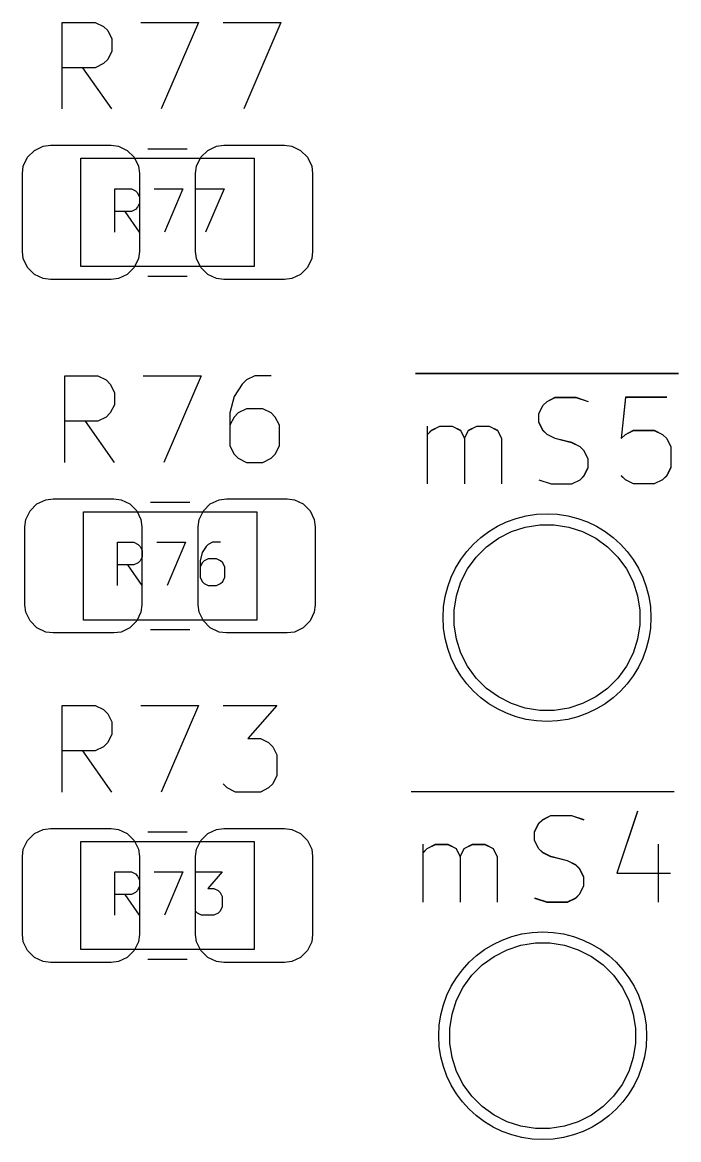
# Model space of a CAD drawing. Header units: millimetres. Extents: x 132 to 276, y -210 to -42.
# Drawn here: x 195.33 to 202.91, y -132.89 to -119.98 of the extents above; entities that cross this region are included whole.
import ezdxf

# ---------------------------------------------------------------- set-up
doc = ezdxf.new("R2010")
doc.units = ezdxf.units.MM
for name, color, linetype in [('BLACK', 7, 'CONTINUOUS'), ('GRAY3', 9, 'CONTINUOUS'), ('LYELLOW', 51, 'CONTINUOUS')]:
    doc.layers.add(name, color=color, linetype=linetype)

msp = doc.modelspace()

# ---------------------------------------------------------------- linework, layer by layer
at = {"layer": 'BLACK', "linetype": 'CONTINUOUS'}
for p, q in [((195.473587, -121.463775), (195.575883, -121.416074)), ((195.575883, -121.416074), (195.66, -121.405001)), ((195.66, -121.405001), (196.360001, -121.405)), ((196.360001, -121.405), (196.444117, -121.416074)), ((196.444117, -121.416074), (196.546413, -121.463775)), ((197.473587, -121.463775), (197.575883, -121.416074)), ((197.575883, -121.416074), (197.66, -121.405001)), ((197.66, -121.405001), (198.360001, -121.405)), ((198.360001, -121.405), (198.444117, -121.416074)), ((198.444117, -121.416074), (198.546413, -121.463775)), ((195.346074, -121.645883), (195.393775, -121.543587)), ((195.393775, -121.543587), (195.473587, -121.463775)), ((196.546413, -121.463775), (196.626225, -121.543587)), ((196.626225, -121.543587), (196.673926, -121.645883)), ((197.346074, -121.645883), (197.393775, -121.543587)), ((197.393775, -121.543587), (197.473587, -121.463775)), ((198.546413, -121.463775), (198.626225, -121.543587)), ((198.626225, -121.543587), (198.673926, -121.645883)), ((195.335, -121.729999), (195.346074, -121.645883)), ((196.673926, -121.645883), (196.684999, -121.73)), ((197.335, -121.729999), (197.346074, -121.645883)), ((198.673926, -121.645883), (198.684999, -121.73)), ((195.335001, -122.63), (195.335, -121.729999)), ((196.684999, -121.73), (196.685, -122.630001)), ((197.335001, -122.63), (197.335, -121.729999)), ((198.684999, -121.73), (198.685, -122.630001)), ((195.346074, -122.714117), (195.335001, -122.63)), ((195.393775, -122.816413), (195.346074, -122.714117)), ((196.673926, -122.714117), (196.626225, -122.816413)), ((196.685, -122.630001), (196.673926, -122.714117)), ((197.346074, -122.714117), (197.335001, -122.63)), ((197.393775, -122.816413), (197.346074, -122.714117)), ((198.673926, -122.714117), (198.626225, -122.816413)), ((198.685, -122.630001), (198.673926, -122.714117)), ((195.473587, -122.896225), (195.393775, -122.816413)), ((196.626225, -122.816413), (196.546413, -122.896225)), ((197.473587, -122.896225), (197.393775, -122.816413)), ((198.626225, -122.816413), (198.546413, -122.896225)), ((195.575883, -122.943926), (195.473587, -122.896225)), ((195.659999, -122.955), (195.575883, -122.943926)), ((196.36, -122.954999), (195.659999, -122.955)), ((196.444117, -122.943926), (196.36, -122.954999)), ((196.546413, -122.896225), (196.444117, -122.943926)), ((197.575883, -122.943926), (197.473587, -122.896225)), ((197.659999, -122.955), (197.575883, -122.943926)), ((198.36, -122.954999), (197.659999, -122.955)), ((198.444117, -122.943926), (198.36, -122.954999)), ((198.546413, -122.896225), (198.444117, -122.943926)), ((195.423775, -125.626587), (195.503587, -125.546775)), ((195.503587, -125.546775), (195.605883, -125.499074)), ((195.605883, -125.499074), (195.69, -125.488001)), ((195.69, -125.488001), (196.390001, -125.488)), ((196.390001, -125.488), (196.474117, -125.499074)), ((196.474117, -125.499074), (196.576413, -125.546775)), ((196.576413, -125.546775), (196.656225, -125.626587)), ((197.423775, -125.626587), (197.503587, -125.546775)), ((197.503587, -125.546775), (197.605883, -125.499074)), ((197.605883, -125.499074), (197.69, -125.488001)), ((197.69, -125.488001), (198.390001, -125.488)), ((198.390001, -125.488), (198.474117, -125.499074)), ((198.474117, -125.499074), (198.576413, -125.546775)), ((198.576413, -125.546775), (198.656225, -125.626587)), ((195.376074, -125.728883), (195.423775, -125.626587)), ((196.656225, -125.626587), (196.703926, -125.728883)), ((197.376074, -125.728883), (197.423775, -125.626587)), ((198.656225, -125.626587), (198.703926, -125.728883)), ((195.365, -125.812999), (195.376074, -125.728883)), ((195.365001, -126.713), (195.365, -125.812999)), ((196.703926, -125.728883), (196.714999, -125.813)), ((196.714999, -125.813), (196.715, -126.713001)), ((197.365, -125.812999), (197.376074, -125.728883)), ((197.365001, -126.713), (197.365, -125.812999)), ((198.703926, -125.728883), (198.714999, -125.813)), ((198.714999, -125.813), (198.715, -126.713001)), ((200.978615, -125.86683), (201.139046, -125.814702)), ((201.139046, -125.814702), (201.305656, -125.788314)), ((201.305656, -125.788314), (201.474344, -125.788314)), ((201.474344, -125.788314), (201.640954, -125.814702)), ((201.640954, -125.814702), (201.801385, -125.86683)), ((200.691843, -126.042564), (200.828314, -125.943412)), ((200.828314, -125.943412), (200.978615, -125.86683)), ((201.801385, -125.86683), (201.951686, -125.943412)), ((201.951686, -125.943412), (202.088157, -126.042564)), ((200.572564, -126.161843), (200.691843, -126.042564)), ((202.088157, -126.042564), (202.207436, -126.161843)), ((200.473412, -126.298314), (200.572564, -126.161843)), ((202.207436, -126.161843), (202.306588, -126.298314)), ((200.39683, -126.448615), (200.473412, -126.298314)), ((202.306588, -126.298314), (202.38317, -126.448615)), ((200.344702, -126.609046), (200.39683, -126.448615)), ((202.38317, -126.448615), (202.435298, -126.609046)), ((195.376074, -126.797117), (195.365001, -126.713)), ((196.715, -126.713001), (196.703926, -126.797117)), ((197.376074, -126.797117), (197.365001, -126.713)), ((198.715, -126.713001), (198.703926, -126.797117)), ((200.318314, -126.775656), (200.344702, -126.609046)), ((202.435298, -126.609046), (202.461686, -126.775656)), ((195.423775, -126.899413), (195.376074, -126.797117)), ((196.703926, -126.797117), (196.656225, -126.899413)), ((197.423775, -126.899413), (197.376074, -126.797117)), ((198.703926, -126.797117), (198.656225, -126.899413)), ((200.318314, -126.944344), (200.318314, -126.775656)), ((202.461686, -126.775656), (202.461686, -126.944344)), ((195.503587, -126.979225), (195.423775, -126.899413)), ((195.605883, -127.026926), (195.503587, -126.979225)), ((196.576413, -126.979225), (196.474117, -127.026926)), ((196.656225, -126.899413), (196.576413, -126.979225)), ((197.503587, -126.979225), (197.423775, -126.899413)), ((197.605883, -127.026926), (197.503587, -126.979225)), ((198.576413, -126.979225), (198.474117, -127.026926)), ((198.656225, -126.899413), (198.576413, -126.979225)), ((200.344702, -127.110954), (200.318314, -126.944344)), ((202.461686, -126.944344), (202.435298, -127.110954)), ((195.689999, -127.038), (195.605883, -127.026926)), ((196.39, -127.037999), (195.689999, -127.038)), ((196.474117, -127.026926), (196.39, -127.037999)), ((197.689999, -127.038), (197.605883, -127.026926)), ((198.39, -127.037999), (197.689999, -127.038)), ((198.474117, -127.026926), (198.39, -127.037999)), ((200.39683, -127.271385), (200.344702, -127.110954)), ((202.435298, -127.110954), (202.38317, -127.271385)), ((200.473412, -127.421686), (200.39683, -127.271385)), ((202.38317, -127.271385), (202.306588, -127.421686)), ((200.572564, -127.558157), (200.473412, -127.421686)), ((202.306588, -127.421686), (202.207436, -127.558157)), ((200.691843, -127.677436), (200.572564, -127.558157)), ((202.207436, -127.558157), (202.088157, -127.677436)), ((200.828314, -127.776588), (200.691843, -127.677436)), ((202.088157, -127.677436), (201.951686, -127.776588)), ((200.978615, -127.85317), (200.828314, -127.776588)), ((201.139046, -127.905298), (200.978615, -127.85317)), ((201.801385, -127.85317), (201.640954, -127.905298)), ((201.951686, -127.776588), (201.801385, -127.85317)), ((201.305656, -127.931686), (201.139046, -127.905298)), ((201.474344, -127.931686), (201.305656, -127.931686)), ((201.640954, -127.905298), (201.474344, -127.931686)), ((195.473587, -129.353775), (195.575883, -129.306074)), ((195.575883, -129.306074), (195.66, -129.295001)), ((195.66, -129.295001), (196.360001, -129.295)), ((196.360001, -129.295), (196.444117, -129.306074)), ((196.444117, -129.306074), (196.546413, -129.353775)), ((197.473587, -129.353775), (197.575883, -129.306074)), ((197.575883, -129.306074), (197.66, -129.295001)), ((197.66, -129.295001), (198.360001, -129.295)), ((198.360001, -129.295), (198.444117, -129.306074)), ((198.444117, -129.306074), (198.546413, -129.353775)), ((195.346074, -129.535883), (195.393775, -129.433587)), ((195.393775, -129.433587), (195.473587, -129.353775)), ((196.546413, -129.353775), (196.626225, -129.433587)), ((196.626225, -129.433587), (196.673926, -129.535883)), ((197.346074, -129.535883), (197.393775, -129.433587)), ((197.393775, -129.433587), (197.473587, -129.353775)), ((198.546413, -129.353775), (198.626225, -129.433587)), ((198.626225, -129.433587), (198.673926, -129.535883)), ((195.335, -129.619999), (195.346074, -129.535883)), ((196.673926, -129.535883), (196.684999, -129.62)), ((197.335, -129.619999), (197.346074, -129.535883)), ((198.673926, -129.535883), (198.684999, -129.62)), ((195.335001, -130.52), (195.335, -129.619999)), ((196.684999, -129.62), (196.685, -130.520001)), ((197.335001, -130.52), (197.335, -129.619999)), ((198.684999, -129.62), (198.685, -130.520001)), ((195.346074, -130.604117), (195.335001, -130.52)), ((196.685, -130.520001), (196.673926, -130.604117)), ((197.346074, -130.604117), (197.335001, -130.52)), ((198.685, -130.520001), (198.673926, -130.604117)), ((195.393775, -130.706413), (195.346074, -130.604117)), ((195.473587, -130.786225), (195.393775, -130.706413)), ((196.626225, -130.706413), (196.546413, -130.786225)), ((196.673926, -130.604117), (196.626225, -130.706413)), ((197.393775, -130.706413), (197.346074, -130.604117)), ((197.473587, -130.786225), (197.393775, -130.706413)), ((198.626225, -130.706413), (198.546413, -130.786225)), ((198.673926, -130.604117), (198.626225, -130.706413)), ((200.778314, -130.773412), (200.928615, -130.69683)), ((200.928615, -130.69683), (201.089046, -130.644702)), ((201.089046, -130.644702), (201.255656, -130.618314)), ((201.255656, -130.618314), (201.424344, -130.618314)), ((201.424344, -130.618314), (201.590954, -130.644702)), ((201.590954, -130.644702), (201.751385, -130.69683)), ((201.751385, -130.69683), (201.901686, -130.773412)), ((195.575883, -130.833926), (195.473587, -130.786225)), ((195.659999, -130.845), (195.575883, -130.833926)), ((196.36, -130.844999), (195.659999, -130.845)), ((196.444117, -130.833926), (196.36, -130.844999)), ((196.546413, -130.786225), (196.444117, -130.833926)), ((197.575883, -130.833926), (197.473587, -130.786225)), ((197.659999, -130.845), (197.575883, -130.833926)), ((198.36, -130.844999), (197.659999, -130.845)), ((198.444117, -130.833926), (198.36, -130.844999)), ((198.546413, -130.786225), (198.444117, -130.833926)), ((200.641843, -130.872564), (200.778314, -130.773412)), ((201.901686, -130.773412), (202.038157, -130.872564)), ((200.522564, -130.991843), (200.641843, -130.872564)), ((202.038157, -130.872564), (202.157436, -130.991843)), ((200.423412, -131.128314), (200.522564, -130.991843)), ((202.157436, -130.991843), (202.256588, -131.128314)), ((200.34683, -131.278615), (200.423412, -131.128314)), ((202.256588, -131.128314), (202.33317, -131.278615)), ((200.294702, -131.439046), (200.34683, -131.278615)), ((202.33317, -131.278615), (202.385298, -131.439046)), ((200.268314, -131.605656), (200.294702, -131.439046)), ((202.385298, -131.439046), (202.411686, -131.605656)), ((200.268314, -131.774344), (200.268314, -131.605656)), ((202.411686, -131.605656), (202.411686, -131.774344)), ((200.294702, -131.940954), (200.268314, -131.774344)), ((202.411686, -131.774344), (202.385298, -131.940954)), ((200.34683, -132.101385), (200.294702, -131.940954)), ((202.385298, -131.940954), (202.33317, -132.101385)), ((200.423412, -132.251686), (200.34683, -132.101385)), ((202.33317, -132.101385), (202.256588, -132.251686)), ((200.522564, -132.388157), (200.423412, -132.251686)), ((202.256588, -132.251686), (202.157436, -132.388157)), ((200.641843, -132.507436), (200.522564, -132.388157)), ((202.157436, -132.388157), (202.038157, -132.507436)), ((200.778314, -132.606588), (200.641843, -132.507436)), ((202.038157, -132.507436), (201.901686, -132.606588)), ((200.928615, -132.68317), (200.778314, -132.606588)), ((201.901686, -132.606588), (201.751385, -132.68317)), ((201.089046, -132.735298), (200.928615, -132.68317)), ((201.255656, -132.761686), (201.089046, -132.735298)), ((201.424344, -132.761686), (201.255656, -132.761686)), ((201.590954, -132.735298), (201.424344, -132.761686)), ((201.751385, -132.68317), (201.590954, -132.735298))]:
    msp.add_line(p, q, dxfattribs=at)
at = {"layer": 'GRAY3', "linetype": 'CONTINUOUS'}
for p, q in [((196.01, -122.805), (196.01, -121.555)), ((196.01, -121.555), (198.01, -121.555)), ((198.01, -121.555), (198.01, -122.805)), ((196.402857, -122.407149), (196.402857, -121.907149)), ((196.402857, -121.907149), (196.593333, -121.907149)), ((196.593333, -121.907149), (196.640952, -121.930959)), ((196.640952, -121.930959), (196.664762, -121.954768)), ((196.855238, -121.907149), (197.188571, -121.907149)), ((197.188571, -121.907149), (196.974286, -122.407149)), ((197.331428, -121.907149), (197.664761, -121.907149)), ((197.664761, -121.907149), (197.450476, -122.407149)), ((196.664762, -121.954768), (196.688571, -122.002387)), ((196.688571, -122.073816), (196.664762, -122.121435)), ((196.688571, -122.002387), (196.688571, -122.073816)), ((196.593333, -122.169054), (196.402857, -122.169054)), ((196.688571, -122.407149), (196.521905, -122.169054)), ((196.640952, -122.145244), (196.593333, -122.169054)), ((196.664762, -122.121435), (196.640952, -122.145244)), ((198.01, -122.805), (196.01, -122.805)), ((199.870953, -124.0372), (202.909048, -124.0372)), ((201.342381, -124.410057), (201.39, -124.362438)), ((201.39, -124.362438), (201.485238, -124.314819)), ((201.485238, -124.314819), (201.723333, -124.314819)), ((201.723333, -124.314819), (201.86619, -124.362438)), ((202.294762, -124.314819), (202.247143, -124.791009)), ((202.770952, -124.314819), (202.294762, -124.314819)), ((201.294762, -124.505295), (201.342381, -124.410057)), ((201.294762, -124.600533), (201.294762, -124.505295)), ((200.009048, -125.314819), (200.009048, -124.648152)), ((200.056667, -124.695771), (200.151905, -124.648152)), ((200.151905, -124.648152), (200.294762, -124.648152)), ((200.294762, -124.648152), (200.39, -124.695771)), ((200.485238, -124.695771), (200.580476, -124.648152)), ((200.580476, -124.648152), (200.723333, -124.648152)), ((200.723333, -124.648152), (200.818572, -124.695771)), ((201.342381, -124.695771), (201.294762, -124.600533)), ((200.009048, -124.74339), (200.056667, -124.695771)), ((200.39, -124.695771), (200.437619, -124.791009)), ((200.437619, -124.791009), (200.485238, -124.695771)), ((200.437619, -124.791009), (200.437619, -125.314819)), ((200.818572, -124.695771), (200.866191, -124.791009)), ((200.866191, -124.791009), (200.866191, -125.314819)), ((201.39, -124.74339), (201.342381, -124.695771)), ((201.485238, -124.791009), (201.39, -124.74339)), ((201.675714, -124.838628), (201.485238, -124.791009)), ((202.247143, -124.791009), (202.294762, -124.74339)), ((202.294762, -124.74339), (202.39, -124.695771)), ((202.39, -124.695771), (202.628095, -124.695771)), ((202.628095, -124.695771), (202.723333, -124.74339)), ((202.723333, -124.74339), (202.770952, -124.791009)), ((202.770952, -124.791009), (202.818571, -124.886247)), ((201.770952, -124.886247), (201.675714, -124.838628)), ((201.818571, -124.933866), (201.770952, -124.886247)), ((202.818571, -124.886247), (202.818571, -125.124342)), ((201.86619, -125.029104), (201.818571, -124.933866)), ((201.86619, -125.124342), (201.86619, -125.029104)), ((201.818571, -125.21958), (201.86619, -125.124342)), ((202.818571, -125.124342), (202.770952, -125.21958)), ((201.294762, -125.2672), (201.437619, -125.314819)), ((201.675714, -125.314819), (201.770952, -125.2672)), ((201.770952, -125.2672), (201.818571, -125.21958)), ((202.294762, -125.2672), (202.247143, -125.21958)), ((202.39, -125.314819), (202.294762, -125.2672)), ((202.723333, -125.2672), (202.628095, -125.314819)), ((202.770952, -125.21958), (202.723333, -125.2672)), ((201.437619, -125.314819), (201.675714, -125.314819)), ((202.628095, -125.314819), (202.39, -125.314819)), ((196.04, -125.638), (198.04, -125.638)), ((196.04, -126.888), (196.04, -125.638)), ((198.04, -125.638), (198.04, -126.888)), ((196.432857, -126.490149), (196.432857, -125.990149)), ((196.432857, -125.990149), (196.623333, -125.990149)), ((196.623333, -125.990149), (196.670952, -126.013959)), ((196.670952, -126.013959), (196.694762, -126.037768)), ((196.694762, -126.037768), (196.718571, -126.085387)), ((196.885238, -125.990149), (197.218571, -125.990149)), ((197.218571, -125.990149), (197.004286, -126.490149)), ((197.456666, -126.037768), (197.409047, -126.109197)), ((197.480476, -126.013959), (197.456666, -126.037768)), ((197.528095, -125.990149), (197.480476, -126.013959)), ((197.623333, -125.990149), (197.528095, -125.990149)), ((196.694762, -126.204435), (196.670952, -126.228244)), ((196.718571, -126.156816), (196.694762, -126.204435)), ((196.718571, -126.085387), (196.718571, -126.156816)), ((197.409047, -126.109197), (197.385238, -126.204435)), ((197.385238, -126.204435), (197.385238, -126.394911)), ((197.432857, -126.204435), (197.409047, -126.228244)), ((197.480476, -126.180625), (197.432857, -126.204435)), ((197.575714, -126.180625), (197.480476, -126.180625)), ((197.623333, -126.204435), (197.575714, -126.180625)), ((197.647142, -126.228244), (197.623333, -126.204435)), ((196.623333, -126.252054), (196.432857, -126.252054)), ((196.718571, -126.490149), (196.551905, -126.252054)), ((196.670952, -126.228244), (196.623333, -126.252054)), ((197.409047, -126.228244), (197.385238, -126.275863)), ((197.670952, -126.275863), (197.647142, -126.228244)), ((197.670952, -126.394911), (197.670952, -126.275863)), ((197.385238, -126.394911), (197.409047, -126.44253)), ((197.409047, -126.44253), (197.432857, -126.46634)), ((197.432857, -126.46634), (197.480476, -126.490149)), ((197.575714, -126.490149), (197.623333, -126.46634)), ((197.623333, -126.46634), (197.647142, -126.44253)), ((197.647142, -126.44253), (197.670952, -126.394911)), ((197.480476, -126.490149), (197.575714, -126.490149)), ((198.04, -126.888), (196.04, -126.888)), ((199.820953, -128.8672), (202.859048, -128.8672)), ((201.34, -129.192438), (201.435238, -129.144819)), ((201.435238, -129.144819), (201.673333, -129.144819)), ((201.673333, -129.144819), (201.81619, -129.192438)), ((202.435238, -129.0972), (202.197143, -129.811485)), ((201.244762, -129.335295), (201.292381, -129.240057)), ((201.292381, -129.240057), (201.34, -129.192438)), ((201.244762, -129.430533), (201.244762, -129.335295)), ((201.292381, -129.525771), (201.244762, -129.430533)), ((196.01, -130.695), (196.01, -129.445)), ((196.01, -129.445), (198.01, -129.445)), ((198.01, -129.445), (198.01, -130.695)), ((199.959048, -130.144819), (199.959048, -129.478152)), ((199.959048, -129.57339), (200.006667, -129.525771)), ((200.006667, -129.525771), (200.101905, -129.478152)), ((200.101905, -129.478152), (200.244762, -129.478152)), ((200.244762, -129.478152), (200.34, -129.525771)), ((200.34, -129.525771), (200.387619, -129.621009)), ((200.387619, -129.621009), (200.435238, -129.525771)), ((200.435238, -129.525771), (200.530476, -129.478152)), ((200.530476, -129.478152), (200.673333, -129.478152)), ((200.673333, -129.478152), (200.768572, -129.525771)), ((200.768572, -129.525771), (200.816191, -129.621009)), ((201.34, -129.57339), (201.292381, -129.525771)), ((202.673333, -129.478152), (202.673333, -130.144819)), ((200.387619, -129.621009), (200.387619, -130.144819)), ((200.816191, -129.621009), (200.816191, -130.144819)), ((201.435238, -129.621009), (201.34, -129.57339)), ((201.625714, -129.668628), (201.435238, -129.621009)), ((201.720952, -129.716247), (201.625714, -129.668628)), ((196.402857, -130.297149), (196.402857, -129.797149)), ((196.402857, -129.797149), (196.593333, -129.797149)), ((196.593333, -129.797149), (196.640952, -129.820959)), ((196.640952, -129.820959), (196.664762, -129.844768)), ((196.855238, -129.797149), (197.188571, -129.797149)), ((197.188571, -129.797149), (196.974286, -130.297149)), ((197.331428, -129.797149), (197.640952, -129.797149)), ((197.640952, -129.797149), (197.474285, -129.987625)), ((201.768571, -129.763866), (201.720952, -129.716247)), ((201.81619, -129.859104), (201.768571, -129.763866)), ((202.197143, -129.811485), (202.81619, -129.811485)), ((196.664762, -129.844768), (196.688571, -129.892387)), ((196.688571, -129.892387), (196.688571, -129.963816)), ((201.768571, -130.04958), (201.81619, -129.954342)), ((201.81619, -129.954342), (201.81619, -129.859104)), ((196.593333, -130.059054), (196.402857, -130.059054)), ((196.688571, -130.297149), (196.521905, -130.059054)), ((196.640952, -130.035244), (196.593333, -130.059054)), ((196.664762, -130.011435), (196.640952, -130.035244)), ((196.688571, -129.963816), (196.664762, -130.011435)), ((197.474285, -129.987625), (197.545714, -129.987625)), ((197.545714, -129.987625), (197.593333, -130.011435)), ((197.593333, -130.011435), (197.617142, -130.035244)), ((197.617142, -130.035244), (197.640952, -130.082863)), ((197.640952, -130.082863), (197.640952, -130.201911)), ((201.720952, -130.0972), (201.768571, -130.04958)), ((197.640952, -130.201911), (197.617142, -130.24953)), ((201.244762, -130.0972), (201.387619, -130.144819)), ((201.387619, -130.144819), (201.625714, -130.144819)), ((201.625714, -130.144819), (201.720952, -130.0972)), ((197.355238, -130.27334), (197.331428, -130.24953)), ((197.402857, -130.297149), (197.355238, -130.27334)), ((197.545714, -130.297149), (197.402857, -130.297149)), ((197.593333, -130.27334), (197.545714, -130.297149)), ((197.617142, -130.24953), (197.593333, -130.27334)), ((198.01, -130.695), (196.01, -130.695))]:
    msp.add_line(p, q, dxfattribs=at)
at = {"layer": 'LYELLOW', "linetype": 'CONTINUOUS'}
for p, q in [((195.795714, -120.984819), (195.795714, -119.984819)), ((195.795714, -119.984819), (196.176666, -119.984819)), ((196.176666, -119.984819), (196.271904, -120.032438)), ((196.700476, -119.984819), (197.367142, -119.984819)), ((197.367142, -119.984819), (196.938571, -120.984819)), ((197.652857, -119.984819), (198.319523, -119.984819)), ((198.319523, -119.984819), (197.890952, -120.984819)), ((196.271904, -120.032438), (196.319523, -120.080057)), ((196.319523, -120.080057), (196.367142, -120.175295)), ((196.367142, -120.175295), (196.367142, -120.318152)), ((196.367142, -120.318152), (196.319523, -120.41339)), ((196.176666, -120.508628), (195.795714, -120.508628)), ((196.367142, -120.984819), (196.033809, -120.508628)), ((196.271904, -120.461009), (196.176666, -120.508628)), ((196.319523, -120.41339), (196.271904, -120.461009)), ((196.782936, -121.445), (197.237064, -121.445)), ((196.782936, -122.915), (197.237064, -122.915)), ((195.825714, -125.067819), (195.825714, -124.067819)), ((195.825714, -124.067819), (196.206666, -124.067819)), ((196.206666, -124.067819), (196.301904, -124.115438)), ((196.301904, -124.115438), (196.349523, -124.163057)), ((196.730476, -124.067819), (197.397142, -124.067819)), ((197.397142, -124.067819), (196.968571, -125.067819)), ((197.920952, -124.115438), (197.873333, -124.163057)), ((198.01619, -124.067819), (197.920952, -124.115438)), ((198.206666, -124.067819), (198.01619, -124.067819)), ((199.870953, -124.0392), (202.909048, -124.0392)), ((196.349523, -124.163057), (196.397142, -124.258295)), ((196.397142, -124.258295), (196.397142, -124.401152)), ((197.873333, -124.163057), (197.778095, -124.305914)), ((196.397142, -124.401152), (196.349523, -124.49639)), ((197.778095, -124.305914), (197.730476, -124.49639)), ((201.342381, -124.412057), (201.39, -124.364438)), ((201.39, -124.364438), (201.485238, -124.316819)), ((201.485238, -124.316819), (201.723333, -124.316819)), ((201.723333, -124.316819), (201.86619, -124.364438)), ((202.294762, -124.316819), (202.247143, -124.793009)), ((202.770952, -124.316819), (202.294762, -124.316819)), ((196.349523, -124.49639), (196.301904, -124.544009)), ((197.730476, -124.49639), (197.730476, -124.877342)), ((197.825714, -124.49639), (197.778095, -124.544009)), ((197.920952, -124.448771), (197.825714, -124.49639)), ((198.111428, -124.448771), (197.920952, -124.448771)), ((198.206666, -124.49639), (198.111428, -124.448771)), ((198.254285, -124.544009), (198.206666, -124.49639)), ((201.294762, -124.507295), (201.342381, -124.412057)), ((201.294762, -124.602533), (201.294762, -124.507295)), ((196.206666, -124.591628), (195.825714, -124.591628)), ((196.397142, -125.067819), (196.063809, -124.591628)), ((196.301904, -124.544009), (196.206666, -124.591628)), ((197.778095, -124.544009), (197.730476, -124.639247)), ((198.301904, -124.639247), (198.254285, -124.544009)), ((198.301904, -124.877342), (198.301904, -124.639247)), ((200.009048, -125.316819), (200.009048, -124.650152)), ((200.056667, -124.697771), (200.151905, -124.650152)), ((200.151905, -124.650152), (200.294762, -124.650152)), ((200.294762, -124.650152), (200.39, -124.697771)), ((200.485238, -124.697771), (200.580476, -124.650152)), ((200.580476, -124.650152), (200.723333, -124.650152)), ((200.723333, -124.650152), (200.818572, -124.697771)), ((201.342381, -124.697771), (201.294762, -124.602533)), ((200.009048, -124.74539), (200.056667, -124.697771)), ((200.39, -124.697771), (200.437619, -124.793009)), ((200.437619, -124.793009), (200.485238, -124.697771)), ((200.437619, -124.793009), (200.437619, -125.316819)), ((200.818572, -124.697771), (200.866191, -124.793009)), ((200.866191, -124.793009), (200.866191, -125.316819)), ((201.39, -124.74539), (201.342381, -124.697771)), ((201.485238, -124.793009), (201.39, -124.74539)), ((201.675714, -124.840628), (201.485238, -124.793009)), ((202.247143, -124.793009), (202.294762, -124.74539)), ((202.294762, -124.74539), (202.39, -124.697771)), ((202.39, -124.697771), (202.628095, -124.697771)), ((202.628095, -124.697771), (202.723333, -124.74539)), ((202.723333, -124.74539), (202.770952, -124.793009)), ((202.770952, -124.793009), (202.818571, -124.888247)), ((197.730476, -124.877342), (197.778095, -124.97258)), ((198.254285, -124.97258), (198.301904, -124.877342)), ((201.770952, -124.888247), (201.675714, -124.840628)), ((201.818571, -124.935866), (201.770952, -124.888247)), ((202.818571, -124.888247), (202.818571, -125.126342)), ((197.778095, -124.97258), (197.825714, -125.0202)), ((197.825714, -125.0202), (197.920952, -125.067819)), ((198.111428, -125.067819), (198.206666, -125.0202)), ((198.206666, -125.0202), (198.254285, -124.97258)), ((201.86619, -125.031104), (201.818571, -124.935866)), ((201.86619, -125.126342), (201.86619, -125.031104)), ((197.920952, -125.067819), (198.111428, -125.067819)), ((201.818571, -125.22158), (201.86619, -125.126342)), ((202.818571, -125.126342), (202.770952, -125.22158)), ((201.294762, -125.2692), (201.437619, -125.316819)), ((201.675714, -125.316819), (201.770952, -125.2692)), ((201.770952, -125.2692), (201.818571, -125.22158)), ((202.294762, -125.2692), (202.247143, -125.22158)), ((202.39, -125.316819), (202.294762, -125.2692)), ((202.723333, -125.2692), (202.628095, -125.316819)), ((202.770952, -125.22158), (202.723333, -125.2692)), ((201.437619, -125.316819), (201.675714, -125.316819)), ((202.628095, -125.316819), (202.39, -125.316819)), ((196.812936, -125.528), (197.267064, -125.528)), ((196.812936, -126.998), (197.267064, -126.998)), ((195.795714, -128.874819), (195.795714, -127.874819)), ((195.795714, -127.874819), (196.176666, -127.874819)), ((196.176666, -127.874819), (196.271904, -127.922438)), ((196.700476, -127.874819), (197.367142, -127.874819)), ((197.367142, -127.874819), (196.938571, -128.874819)), ((197.652857, -127.874819), (198.271904, -127.874819)), ((198.271904, -127.874819), (197.938571, -128.255771)), ((196.271904, -127.922438), (196.319523, -127.970057)), ((196.319523, -127.970057), (196.367142, -128.065295)), ((196.367142, -128.065295), (196.367142, -128.208152)), ((196.367142, -128.208152), (196.319523, -128.30339)), ((197.938571, -128.255771), (198.081428, -128.255771)), ((198.081428, -128.255771), (198.176666, -128.30339)), ((196.176666, -128.398628), (195.795714, -128.398628)), ((196.367142, -128.874819), (196.033809, -128.398628)), ((196.271904, -128.351009), (196.176666, -128.398628)), ((196.319523, -128.30339), (196.271904, -128.351009)), ((198.176666, -128.30339), (198.224285, -128.351009)), ((198.224285, -128.351009), (198.271904, -128.446247)), ((198.271904, -128.446247), (198.271904, -128.684342)), ((197.700476, -128.8272), (197.652857, -128.77958)), ((198.224285, -128.77958), (198.176666, -128.8272)), ((198.271904, -128.684342), (198.224285, -128.77958)), ((197.795714, -128.874819), (197.700476, -128.8272)), ((198.081428, -128.874819), (197.795714, -128.874819)), ((198.176666, -128.8272), (198.081428, -128.874819)), ((199.820953, -128.8692), (202.859048, -128.8692)), ((201.34, -129.194438), (201.435238, -129.146819)), ((201.435238, -129.146819), (201.673333, -129.146819)), ((201.673333, -129.146819), (201.81619, -129.194438)), ((202.435238, -129.0992), (202.197143, -129.813485)), ((201.244762, -129.337295), (201.292381, -129.242057)), ((201.292381, -129.242057), (201.34, -129.194438)), ((196.782936, -129.335), (197.237064, -129.335)), ((201.244762, -129.432533), (201.244762, -129.337295)), ((201.292381, -129.527771), (201.244762, -129.432533)), ((199.959048, -130.146819), (199.959048, -129.480152)), ((199.959048, -129.57539), (200.006667, -129.527771)), ((200.006667, -129.527771), (200.101905, -129.480152)), ((200.101905, -129.480152), (200.244762, -129.480152)), ((200.244762, -129.480152), (200.34, -129.527771)), ((200.34, -129.527771), (200.387619, -129.623009)), ((200.387619, -129.623009), (200.435238, -129.527771)), ((200.435238, -129.527771), (200.530476, -129.480152)), ((200.530476, -129.480152), (200.673333, -129.480152)), ((200.673333, -129.480152), (200.768572, -129.527771)), ((200.768572, -129.527771), (200.816191, -129.623009)), ((201.34, -129.57539), (201.292381, -129.527771)), ((202.673333, -129.480152), (202.673333, -130.146819)), ((200.387619, -129.623009), (200.387619, -130.146819)), ((200.816191, -129.623009), (200.816191, -130.146819)), ((201.435238, -129.623009), (201.34, -129.57539)), ((201.625714, -129.670628), (201.435238, -129.623009)), ((201.720952, -129.718247), (201.625714, -129.670628)), ((201.768571, -129.765866), (201.720952, -129.718247)), ((201.81619, -129.861104), (201.768571, -129.765866)), ((202.197143, -129.813485), (202.81619, -129.813485)), ((201.81619, -129.956342), (201.81619, -129.861104)), ((201.720952, -130.0992), (201.768571, -130.05158)), ((201.768571, -130.05158), (201.81619, -129.956342)), ((201.244762, -130.0992), (201.387619, -130.146819)), ((201.387619, -130.146819), (201.625714, -130.146819)), ((201.625714, -130.146819), (201.720952, -130.0992)), ((196.782936, -130.805), (197.237064, -130.805))]:
    msp.add_line(p, q, dxfattribs=at)
at = {"layer": 'LYELLOW'}
for centre in [(201.39, -126.86), (201.34, -131.69)]:
    msp.add_circle(centre, 1.2, dxfattribs=at)

doc.saveas('drawing.dxf')
